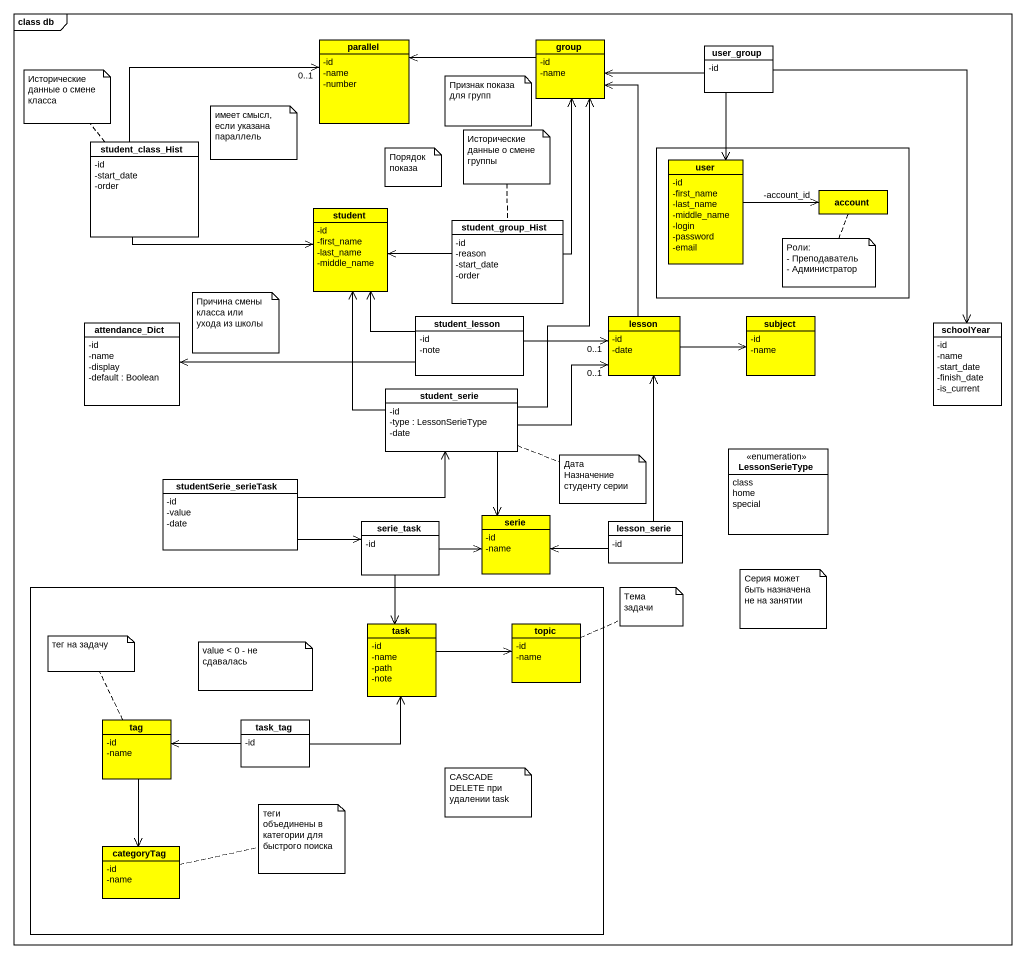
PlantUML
@startuml
mainframe class db
hide circle
hide empty members
skinparam classAttributeIconSize 0
class parallel #FFFF00 {
  -id
  -name
  -number
}
class "group" as group_ #FFFF00 {
  -id
  -name
}
class user_group {
  -id
}
class student_class_Hist {
  -id
  -start_date
  -order
}
rectangle " " as rectangle1 {
  class user #FFFF00 {
    -id
    -first_name
    -last_name
    -middle_name
    -login
    -password
    -email
  }
  class account #FFFF00
}
class student #FFFF00 {
  -id
  -first_name
  -last_name
  -middle_name
}
class student_group_Hist {
  -id
  -reason
  -start_date
  -order
}
class attendance_Dict {
  -id
  -name
  -display
  -default : Boolean
}
class student_lesson {
  -id
  -note
}
class lesson #FFFF00 {
  -id
  -date
}
class subject #FFFF00 {
  -id
  -name
}
class schoolYear {
  -id
  -name
  -start_date
  -finish_date
  -is_current
}
class student_serie {
  -id
  -type : LessonSerieType
  -date
}
enum LessonSerieType {
  class
  home
  special
}
class studentSerie_serieTask {
  -id
  -value
  -date
}
class serie_task {
  -id
}
class serie #FFFF00 {
  -id
  -name
}
class lesson_serie {
  -id
}
rectangle " " as rectangle2 {
  class task #FFFF00 {
    -id
    -name
    -path
    -note
  }
  class topic #FFFF00 {
    -id
    -name
  }
  class tag #FFFF00 {
    -id
    -name
  }
  class task_tag {
    -id
  }
  class categoryTag #FFFF00 {
    -id
    -name
  }
}
group_ -left-> parallel
user_group -left-> group_
user_group --> user
user_group --> schoolYear
student_class_Hist -right-> "0..1" parallel
student_class_Hist -right-> student
user -right-> "-account_id" account
student_group_Hist -up-> group_
student_group_Hist -left-> student
student_lesson -up-> student
student_lesson -left-> attendance_Dict
student_lesson -right-> "0..1" lesson
lesson -up-> group_
lesson -right-> subject
student_serie -up-> group_
student_serie -up-> student
student_serie -right-> "0..1" lesson
student_serie --> serie
studentSerie_serieTask -right-> student_serie
studentSerie_serieTask -right-> serie_task
serie_task -right-> serie
serie_task --> task
lesson_serie -up-> lesson
lesson_serie -left-> serie
task -right-> topic
tag --> categoryTag
task_tag -up-> task
task_tag -left-> tag
note top of student_class_Hist : Исторические данные о смене класса
note as N2
  имеет смысл, если указана параллель
end note
note as N3
  Признак показа для групп
end note
note as N4
  Порядок показа
end note
note top of student_group_Hist : Исторические данные о смене группы
note bottom of account
  Роли:
  - Преподаватель
  - Администратор
end note
note as N7
  Причина смены класса или ухода из школы
end note
note right of student_serie : Дата Назначение студенту серии
note as N9
  Серия может быть назначена не на занятии
end note
note right of topic : Тема задачи
note top of tag : тег на задачу
note as N12
  value < 0 - не сдавалась
end note
note as N13
  CASCADE DELETE при удалении task
end note
note right of categoryTag : теги объединены в категории для быстрого поиска
@enduml
